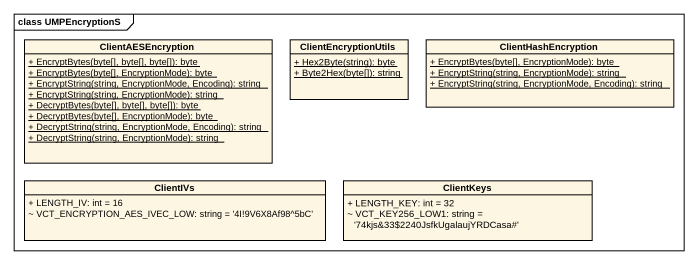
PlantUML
@startuml
mainframe class UMPEncryptionS
hide circle
hide empty members
skinparam classAttributeIconSize 0
class ClientAESEncryption {
  {static} + EncryptBytes(byte[], byte[], byte[]): byte
  {static} + EncryptBytes(byte[], EncryptionMode): byte
  {static} + EncryptString(string, EncryptionMode, Encoding): string
  {static} + EncryptString(string, EncryptionMode): string
  {static} + DecryptBytes(byte[], byte[], byte[]): byte
  {static} + DecryptBytes(byte[], EncryptionMode): byte
  {static} + DecryptString(string, EncryptionMode, Encoding): string
  {static} + DecryptString(string, EncryptionMode): string
}
class ClientEncryptionUtils {
  {static} + Hex2Byte(string): byte
  {static} + Byte2Hex(byte[]): string
}
class ClientHashEncryption {
  {static} + EncryptBytes(byte[], EncryptionMode): byte
  {static} + EncryptString(string, EncryptionMode): string
  {static} + EncryptString(string, EncryptionMode, Encoding): string
}
class ClientIVs {
  + LENGTH_IV: int = 16
  ~ VCT_ENCRYPTION_AES_IVEC_LOW: string = '4I!9V6X8Af98^5bC'
}
class ClientKeys {
  + LENGTH_KEY: int = 32
  ~ VCT_KEY256_LOW1: string = '74kjs&33~$2240JsfkUgalaujYRDCasa#'
}
@enduml
